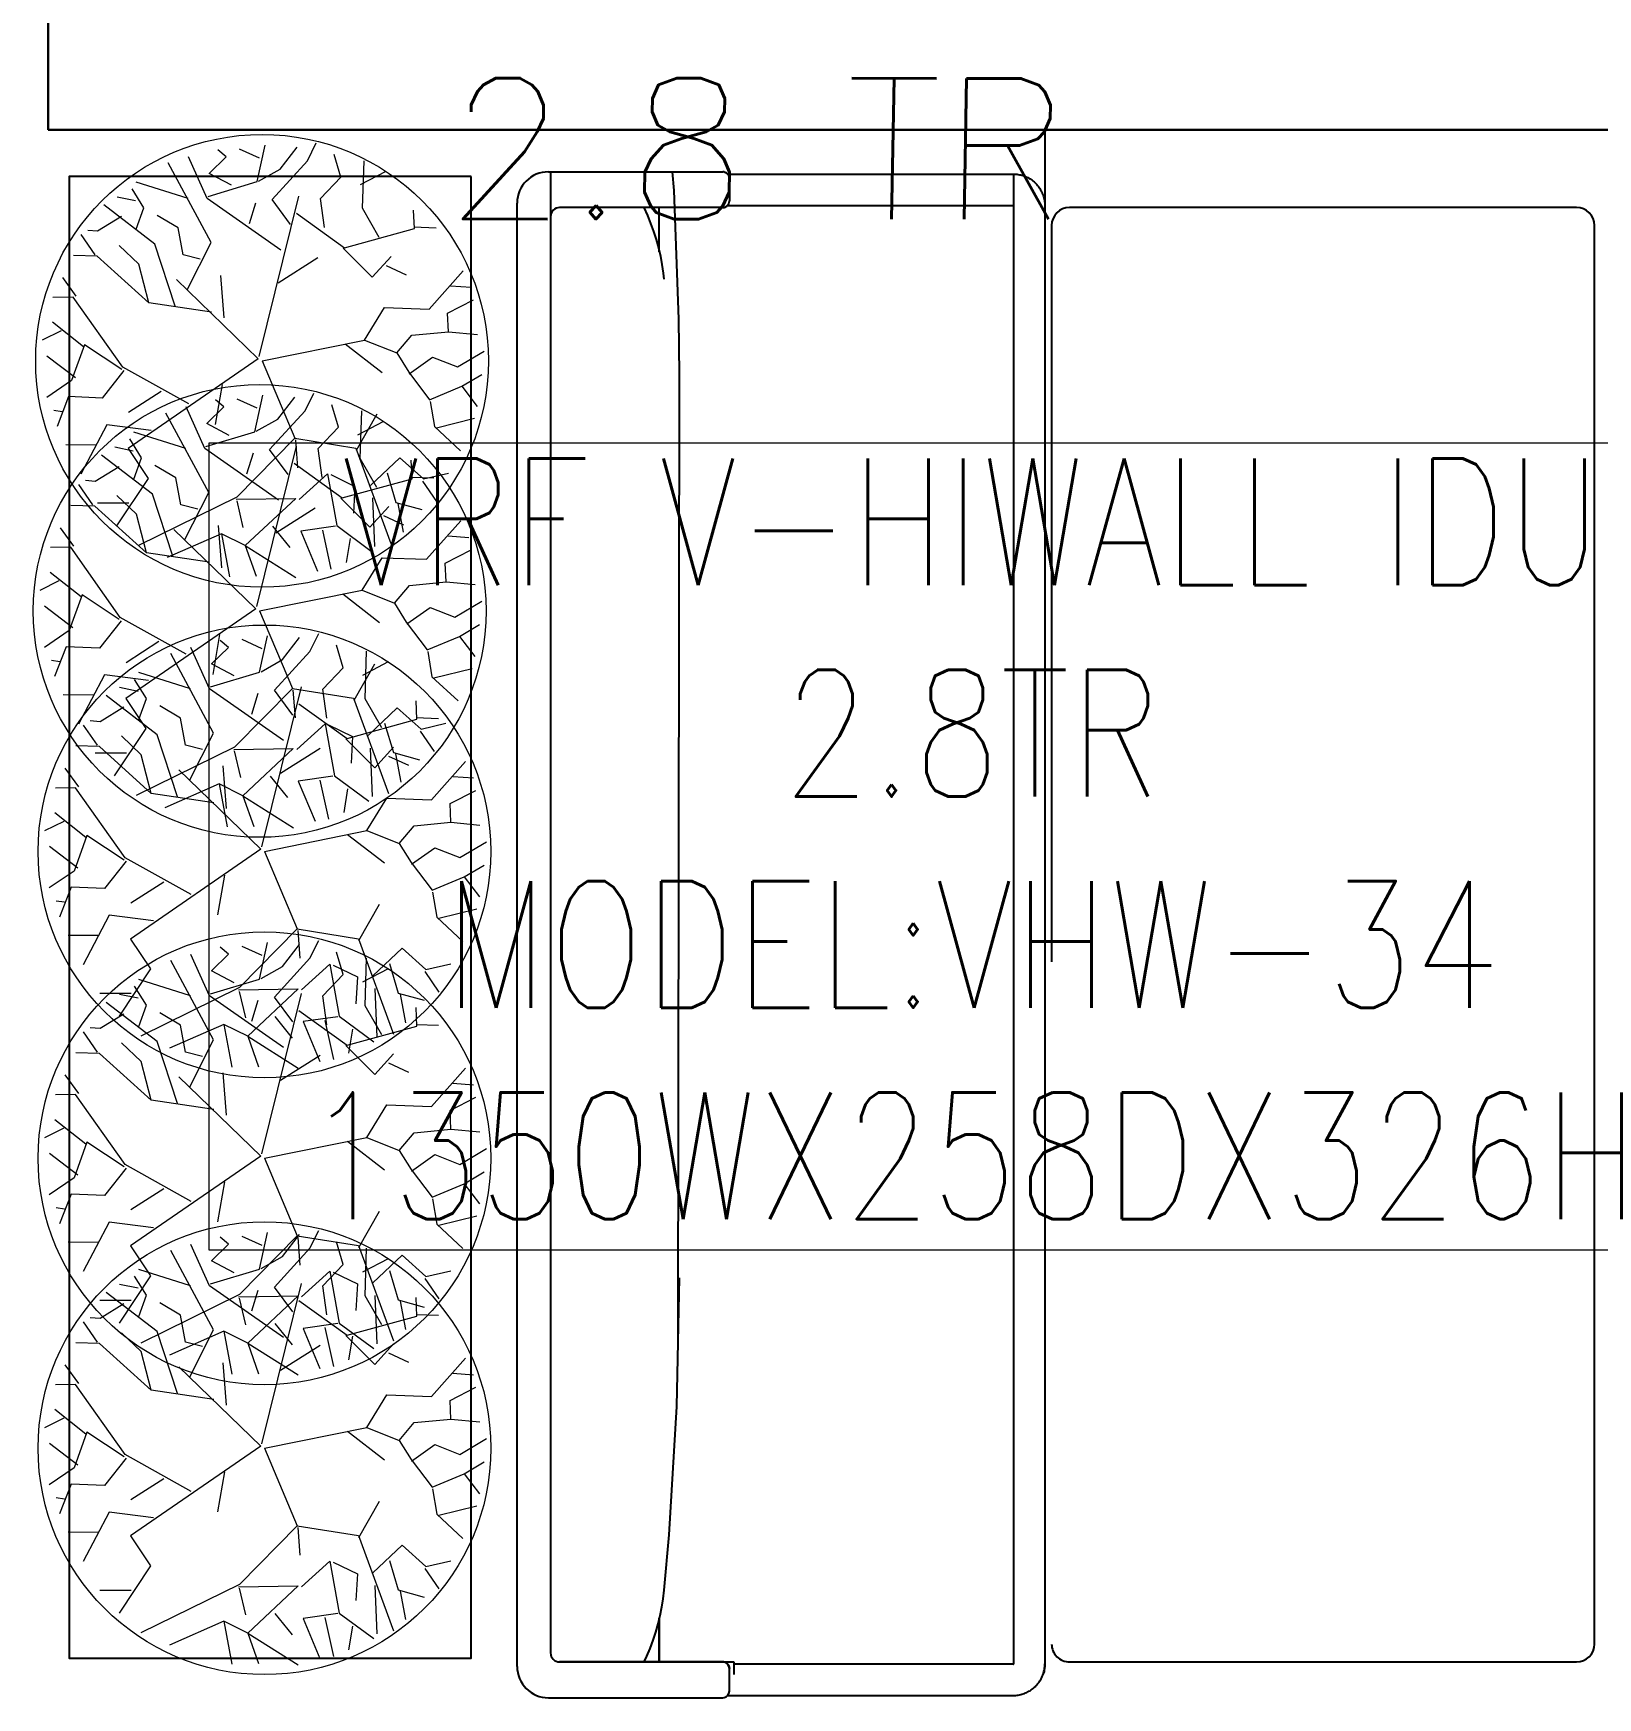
# Model space of a CAD drawing. Header units: millimetres. Extents: x 148480 to 578986, y 39883 to 155062.
# Drawn here: x 242572 to 244794, y 119653 to 122016 of the extents above; entities that cross this region are included whole.
import ezdxf

# ---------------------------------------------------------------- set-up
doc = ezdxf.new("R2010")
doc.units = ezdxf.units.MM
doc.linetypes.add('CONTINU', pattern=[0])
for name, color, linetype in [('CONC-WALL', 1, 'Continuous'), ('I - MODULAR', 44, 'Continuous'), ('Layer4', 6, 'Continuous')]:
    doc.layers.add(name, color=color, linetype=linetype)
doc.layers.add('I-01$0$i-plants', color=7, linetype='Continuous', lineweight=13, true_color=0x86b300)
doc.layers.add('M-HVAC-CASSETTE UNIT', color=7, linetype='Continuous', lineweight=18)
doc.layers.add('M-HVAC-EQUIP TEXT', color=7, linetype='Continuous', lineweight=0)
doc.styles.add('Arial', font='arial.ttf', dxfattribs={"height": 3})
doc.styles.add('HVAC TEXT', font='Romans.shx', dxfattribs={"width": 0.8, "height": 100})

# ---------------------------------------------------------------- blocks, each defined once
blk = doc.blocks.new('GFC1')
at = {"layer": 'CONC-WALL', "color": 8, "linetype": 'Continuous', "lineweight": 30}
for q in [(318950.1, 122865.2), (321820.9, 122865.2)]:
    blk.add_line((315225.9, 122865.2), q, dxfattribs=at)
blk.add_lwpolyline([(315225.9, 123176.5), (315225.9, 122865.2)], dxfattribs=at)
at = {"layer": 'I - MODULAR', "color": 8}
for p, q in [((316641.4, 122865.2), (316641.4, 120686.9)), ((315936.3, 122805.7), (316183.9, 122805.7)), ((315939.4, 122805.7), (315939.4, 120702.3)), ((316191, 122802.5), (316596.5, 122802.5)), ((316193.4, 122796.1), (316193.4, 122764.4)), ((316597, 122802.5), (316597, 120686.9)), ((316597, 122802.5), (316597, 120686.9)), ((315891.8, 120683.2), (315891.8, 122761.2)), ((316183.9, 122754.9), (315952.1, 122754.9)), ((316093.4, 122692.1), (316093.4, 122754.9)), ((316093.4, 122692.1), (316093.4, 122754.9)), ((316191, 122758), (316596.5, 122758)), ((316191, 122758), (316596.5, 122758)), ((317396.5, 122754.9), (316676.4, 122754.9)), ((317396.5, 122754.9), (316676.4, 122754.9)), ((316651, 122729.5), (316651, 121683.8)), ((316651, 122729.5), (316651, 121683.8)), ((317421.9, 120715), (317421.9, 122729.5)), ((317421.9, 120715), (317421.9, 122729.5)), ((316121.9, 122517.7), (316120.1, 121143.8)), ((316093.4, 120689.6), (316093.4, 120752.4)), ((316093.4, 120689.6), (316093.4, 120752.4)), ((316093.4, 120752.4), (316093.4, 120689.6)), ((316093.4, 120752.4), (316093.4, 120689.6)), ((315952.1, 120689.6), (316199.8, 120689.6)), ((316183.9, 120689.6), (315952.1, 120689.6)), ((316199.8, 120689.6), (316199.8, 120671.6)), ((316596.5, 120686.4), (316199.8, 120686.4)), ((316596.5, 120686.4), (316199.8, 120686.4)), ((316676.4, 120689.6), (317396.5, 120689.6)), ((316676.4, 120689.6), (317396.5, 120689.6)), ((316193.4, 120648.3), (316193.4, 120680.1)), ((315936.3, 120638.8), (316183.9, 120638.8)), ((316191, 120642), (316596.5, 120642))]:
    blk.add_line(p, q, dxfattribs=at)
at = {"layer": 'I - MODULAR', "color": 8, "linetype": 'Continuous'}
blk.add_lwpolyline([(315826.6, 122799), (315255.7, 122799), (315255.7, 120694.8), (315826.6, 120694.8)], close=True, dxfattribs=at)
at = {"layer": 'I - MODULAR', "color": 8, "flags": 128}
for points in [[(316112.3, 122805.7), (316114.4, 122779.2), (316121.2, 122596.5), (316121.9, 122517.7)], [(316596.5, 122802.5), (316598.3, 122802.5), (316600.1, 122802.4), (316601.9, 122802.2), (316603.6, 122801.9), (316605.4, 122801.6), (316607.2, 122801.2), (316608.9, 122800.7), (316610.6, 122800.2), (316612.3, 122799.6), (316614, 122798.9), (316615.6, 122798.2), (316617.2, 122797.4), (316618.8, 122796.6), (316620.4, 122795.6), (316621.9, 122794.6), (316623.3, 122793.6), (316624.8, 122792.5), (316626.1, 122791.3), (316627.5, 122790.1), (316628.7, 122788.9), (316630, 122787.5), (316631.1, 122786.2), (316632.3, 122784.8), (316633.3, 122783.3), (316634.3, 122781.8), (316635.3, 122780.3), (316636.1, 122778.7), (316637, 122777.1), (316637.7, 122775.5), (316638.4, 122773.8), (316639, 122772.1), (316639.6, 122770.4), (316640, 122768.7), (316640.4, 122766.9), (316640.8, 122765.2), (316641.1, 122763.4), (316641.3, 122761.6), (316641.4, 122759.8), (316641.4, 122758), (316641.4, 122757.5)], [(316071.9, 122754.9), (316077, 122743.8), (316081.5, 122732.5), (316085.7, 122721.1), (316089.3, 122709.5), (316092.5, 122697.7), (316095.3, 122685.9), (316097.5, 122673.9), (316099.3, 122661.9), (316100.3, 122653.1)], [(316121.9, 121235.2), (316118.2, 121052.4), (316107.3, 120869.9), (316100.3, 120791.4)], [(316100.3, 120791.4), (316098.9, 120779.3), (316097, 120767.3), (316094.6, 120755.3), (316091.7, 120743.5), (316088.4, 120731.8), (316084.6, 120720.3), (316080.3, 120708.9), (316075.6, 120697.6), (316071.9, 120689.6)], [(316596.5, 120642), (316598.3, 120642), (316600.1, 120642.1), (316601.9, 120642.3), (316603.6, 120642.5), (316605.4, 120642.9), (316607.2, 120643.3), (316608.9, 120643.7), (316610.6, 120644.3), (316612.3, 120644.9), (316614, 120645.5), (316615.6, 120646.3), (316617.2, 120647), (316618.8, 120647.9), (316620.4, 120648.8), (316621.9, 120649.8), (316623.3, 120650.9), (316624.8, 120652), (316626.1, 120653.1), (316627.5, 120654.3), (316628.7, 120655.6), (316630, 120656.9), (316631.1, 120658.3), (316632.3, 120659.7), (316633.3, 120661.1), (316634.3, 120662.6), (316635.3, 120664.2), (316636.1, 120665.7), (316637, 120667.3), (316637.7, 120669), (316638.4, 120670.6), (316639, 120672.3), (316639.6, 120674), (316640, 120675.8), (316640.4, 120677.5), (316640.8, 120679.3), (316641.1, 120681.1), (316641.3, 120682.9), (316641.4, 120684.6), (316641.4, 120686.4), (316641.4, 120686.9)], [(316641.4, 120686.9), (316641.4, 120685.1), (316641.3, 120683.3), (316641.1, 120681.5), (316640.9, 120679.8), (316640.5, 120678), (316640.2, 120676.2), (316639.7, 120674.5), (316639.2, 120672.8), (316638.7, 120671.6)]]:
    blk.add_lwpolyline(points, dxfattribs=at)
at = {"layer": 'I - MODULAR', "color": 8}
for centre, radius, start, end in [((315936.3, 122761.2), 44.4, 90, 180), ((316183.9, 122796.1), 9.52, 0, 90), ((316183.9, 122796.1), 9.52, 45, 90), ((316183.9, 122764.4), 9.52, 270, 0), ((315952.1, 122742.2), 12.7, 90, 180), ((316183.9, 122764.4), 9.52, 270, 318.1897), ((316183.9, 122764.4), 9.52, 270, 283.7205), ((316183.9, 122764.4), 9.52, 288.0398, 297.6079), ((316183.9, 122764.4), 9.53, 302.4685, 311.9638), ((316183.9, 122764.4), 9.53, 318.1897, 328.7411), ((316596.5, 122757.5), 0.508, 0, 90), ((316596.5, 122757.5), 0.508, 0, 90), ((316676.4, 122729.5), 25.4, 90, 180), ((316676.4, 122729.5), 25.4, 90, 180), ((317396.5, 122729.5), 25.4, 0, 90), ((317396.5, 122729.5), 25.4, 0, 90), ((316676.4, 120715), 25.4, 180, 270), ((316676.4, 120715), 25.4, 180, 270), ((317396.5, 120715), 25.4, 270, 0), ((317396.5, 120715), 25.4, 270, 0), ((315952.1, 120702.3), 12.7, 180, 270), ((315952.1, 120702.3), 12.7, 180, 270), ((316183.9, 120680.1), 9.52, 41.8103, 90), ((316183.9, 120680.1), 9.52, 0, 90), ((316183.9, 120680.1), 9.52, 76.2795, 90), ((316183.9, 120680.1), 9.52, 62.3921, 71.9602), ((316183.9, 120680.1), 9.53, 48.0362, 57.5315), ((316183.9, 120680.1), 9.53, 31.2589, 41.8103), ((316596.5, 120686.9), 0.508, 270, 0), ((316596.5, 120686.9), 0.508, 270, 0), ((315936.3, 120683.2), 44.4, 180, 270), ((316183.9, 120648.3), 9.52, 270, 0), ((316183.9, 120648.3), 9.52, 270, 315)]:
    blk.add_arc(centre, radius, start, end, dxfattribs=at)
for points in [[(316192, 122759.5), (316192.3, 122760), (316192.8, 122761), (316193.3, 122762.7), (316193.4, 122763.8), (316193.4, 122764.4)], [(316192, 120685), (316192.3, 120684.5), (316192.8, 120683.5), (316193.3, 120681.8), (316193.4, 120680.6), (316193.4, 120680.1)]]:
    blk.add_open_spline(points, degree=3, dxfattribs=at)
at = {"layer": 'I-01$0$i-plants', "color": 8}
for p, q in [((315478.7, 122827), (315466.9, 122836.9)), ((315526.2, 122824.9), (315497.8, 122838)), ((315522.6, 122791.7), (315533.9, 122843.5)), ((315555.3, 122809.6), (315579.5, 122840.9)), ((315594.2, 122821.3), (315606.7, 122846.6)), ((315457.2, 122705.2), (315396.5, 122818.2)), ((315451.6, 122767.9), (315425.1, 122826.8)), ((315454.5, 122803.4), (315478.7, 122827)), ((315543.8, 122766.2), (315594.2, 122821.3)), ((315641.6, 122798), (315631.9, 122830.1)), ((315672.5, 122753.9), (315674.7, 122821.4)), ((315424.8, 122768), (315350.9, 122791.1)), ((315453.1, 122770.8), (315522.6, 122791.7)), ((315486.4, 122786.5), (315454.5, 122803.4)), ((315524.8, 122792.3), (315555.3, 122809.6)), ((315612.6, 122767.7), (315641.6, 122798)), ((315669.2, 122787.5), (315705.9, 122806.7)), ((315350.1, 122764.3), (315323.7, 122769.9)), ((315361.9, 122754.4), (315345, 122781.5)), ((315556.4, 122694.6), (315451.6, 122767.9)), ((315525.7, 122543.6), (315582, 122771)), ((315570, 122730.9), (315543.8, 122766.2)), ((315618.2, 122726.6), (315612.6, 122767.7)), ((315330, 122742), (315296.1, 122721.3)), ((315377.4, 122702.8), (315305, 122758.6)), ((315351, 122724.3), (315361.9, 122754.4)), ((315410.5, 122726.2), (315380.8, 122743.8)), ((315511.6, 122732.1), (315520.7, 122761.7)), ((315578.5, 122746.9), (315646.9, 122697.7)), ((315696.1, 122712.5), (315672.5, 122753.9)), ((315746, 122725), (315744.9, 122751.2)), ((315296.1, 122721.3), (315282.2, 122722.4)), ((315417.5, 122688), (315410.5, 122726.2)), ((315646.9, 122697.7), (315746, 122725)), ((315745.3, 122727.3), (315776.9, 122726.1)), ((315292.6, 122688), (315272.8, 122716.7)), ((315354.7, 122674.4), (315326.7, 122701.1)), ((315406.2, 122614.9), (315377.4, 122702.8)), ((315423.5, 122638.8), (315457.2, 122705.2)), ((315645, 122697.2), (315686.2, 122656.1)), ((315295.5, 122686), (315261.7, 122686.9)), ((315368.8, 122619.6), (315295.5, 122686)), ((315368.8, 122619.6), (315354.7, 122674.4)), ((315441.8, 122681.8), (315417.5, 122688)), ((315552.4, 122648.2), (315608.6, 122683.8)), ((315686.2, 122656.1), (315713.1, 122685.4)), ((315705.7, 122672.6), (315734.1, 122659.5)), ((315265.8, 122629), (315246.6, 122655.5)), ((315524.3, 122540.3), (315407.9, 122652.9)), ((315475.7, 122598.3), (315471.2, 122658.5)), ((315766.8, 122610.6), (315815.3, 122665.1)), ((315261.4, 122627.7), (315232.7, 122627.2)), ((315331.7, 122528.2), (315261.4, 122627.7)), ((315793.2, 122605.1), (315830, 122623.9)), ((315797.2, 122643.8), (315826.7, 122641.7)), ((315457.7, 122606.3), (315368.8, 122619.6)), ((315675, 122566.8), (315703.6, 122612.9)), ((315703.6, 122612.9), (315766.8, 122610.6)), ((315794.4, 122578.5), (315793.2, 122605.1)), ((315244.5, 122579.9), (315217.3, 122566.4)), ((315276.1, 122557.1), (315232, 122592)), ((315742.2, 122573.5), (315794.4, 122578.5)), ((315794.4, 122578.5), (315835.6, 122574.6)), ((315277.3, 122560), (315259.2, 122509.3)), ((315330.3, 122524.9), (315277.3, 122560)), ((315529.6, 122537.2), (315675, 122566.8)), ((315647.7, 122561.4), (315700, 122520.9)), ((315675, 122566.8), (315720.9, 122548.4)), ((315720.9, 122548.4), (315742.2, 122573.5)), ((315264.5, 122513.3), (315224.1, 122544)), ((315425.4, 122476), (315331.7, 122528.2)), ((315524.3, 122540.3), (315339.4, 122412.8)), ((315529.6, 122537.2), (315576.3, 122427.2)), ((315720.9, 122548.4), (315737.9, 122521.3)), ((315738.5, 122519), (315771.6, 122542.4)), ((315771.6, 122542.4), (315807, 122528.6)), ((315807, 122528.6), (315845.1, 122551)), ((315259.2, 122509.3), (315224, 122485.3)), ((315333.1, 122523.3), (315302.4, 122484.4)), ((315737.9, 122521.3), (315767.6, 122482.1)), ((315813.2, 122501.1), (315841.8, 122517.8)), ((315254.9, 122486.4), (315238.4, 122444)), ((315302.4, 122484.4), (315254.9, 122486.4)), ((315386.5, 122493.7), (315339.8, 122463.8)), ((315472.8, 122503.7), (315463, 122447)), ((315475.3, 122471.8), (315463.5, 122481.7)), ((315522.8, 122469.8), (315494.4, 122482.9)), ((315519.2, 122436.5), (315530.5, 122488.4)), ((315551.8, 122454.5), (315576.1, 122485.8)), ((315590.8, 122466.2), (315603.2, 122491.5)), ((315767.6, 122482.1), (315813.2, 122501.1)), ((315813.2, 122501.1), (315835, 122472.6)), ((315245.7, 122464.9), (315234, 122466.7)), ((315453.8, 122350.1), (315393, 122463.1)), ((315448.2, 122412.8), (315421.7, 122471.7)), ((315451.1, 122448.3), (315475.3, 122471.8)), ((315540.4, 122411.1), (315590.8, 122466.2)), ((315638.2, 122442.9), (315628.5, 122475)), ((315663.8, 122410.6), (315693.1, 122462.2)), ((315669.1, 122398.7), (315671.2, 122466.2)), ((315768.4, 122479.5), (315774.4, 122443.8)), ((315309.3, 122446.5), (315272.3, 122376.3)), ((315371.9, 122438.4), (315309.3, 122446.5)), ((315421.4, 122412.9), (315347.5, 122436)), ((315449.7, 122415.7), (315519.2, 122436.5)), ((315483, 122431.3), (315451.1, 122448.3)), ((315521.4, 122437.2), (315551.8, 122454.5)), ((315609.2, 122412.6), (315638.2, 122442.9)), ((315665.8, 122432.4), (315702.5, 122451.5)), ((315774.4, 122443.8), (315811.5, 122409.3)), ((315777.2, 122442.2), (315831.3, 122455.6)), ((315293.2, 122417.6), (315250.7, 122417.9)), ((315346.7, 122409.2), (315320.3, 122414.7)), ((315339.5, 122412.7), (315367.8, 122370.3)), ((315358.5, 122399.3), (315341.6, 122426.4)), ((315553, 122339.5), (315448.2, 122412.8)), ((315576.3, 122427.2), (315494, 122343.8)), ((315522.3, 122188.5), (315578.6, 122415.9)), ((315566.6, 122375.8), (315540.4, 122411.1)), ((315576.3, 122427.2), (315663, 122413.2)), ((315576.9, 122424.9), (315579.9, 122385.5)), ((315614.8, 122371.5), (315609.2, 122412.6)), ((315663, 122413.2), (315712.7, 122277.8)), ((315326.6, 122386.9), (315292.7, 122366.1)), ((315374, 122347.7), (315301.6, 122403.4)), ((315347.5, 122369.1), (315358.5, 122399.3)), ((315407.1, 122371.1), (315377.3, 122388.7)), ((315508.2, 122377), (315517.3, 122406.6)), ((315575.1, 122391.8), (315643.5, 122342.6)), ((315692.7, 122357.4), (315669.1, 122398.7)), ((315683.6, 122360.3), (315725.1, 122399.7)), ((315725.1, 122399.7), (315758.9, 122369.5)), ((315742.6, 122369.9), (315741.5, 122396.1)), ((315292.7, 122366.1), (315278.8, 122367.3)), ((315367.8, 122370.3), (315323.1, 122303.1)), ((315414.1, 122332.9), (315407.1, 122371.1)), ((315582.2, 122340.5), (315622.5, 122377)), ((315622.5, 122377), (315635.9, 122303.2)), ((315627.4, 122375.6), (315661.6, 122359)), ((315643.5, 122342.6), (315742.6, 122369.9)), ((315707.1, 122378), (315719.7, 122336.1)), ((315741.9, 122372.1), (315773.5, 122371)), ((315757.4, 122366.6), (315777.4, 122337.5)), ((315758.9, 122369.5), (315794.2, 122377.6)), ((315289.1, 122332.9), (315269.3, 122361.6)), ((315351.3, 122319.3), (315323.3, 122345.9)), ((315494, 122343.8), (315354, 122274.9)), ((315402.7, 122259.8), (315374, 122347.7)), ((315420, 122283.7), (315453.8, 122350.1)), ((315492.9, 122340.6), (315577.4, 122341.9)), ((315577.4, 122341.9), (315505.8, 122274.8)), ((315641.6, 122342), (315682.8, 122301)), ((315661.6, 122359), (315659.4, 122320.9)), ((315686.6, 122342.5), (315689.2, 122273.6)), ((315292.1, 122330.9), (315258.2, 122331.7)), ((315365.4, 122264.5), (315292.1, 122330.9)), ((315340.3, 122335.2), (315295.8, 122335.2)), ((315365.4, 122264.5), (315351.3, 122319.3)), ((315438.4, 122326.7), (315414.1, 122332.9)), ((315493.6, 122338.3), (315502.5, 122300.7)), ((315549, 122293), (315605.2, 122328.6)), ((315682.8, 122301), (315709.7, 122330.3)), ((315702.3, 122317.4), (315730.7, 122304.4)), ((315719.7, 122336.1), (315756.4, 122325.9)), ((315722.5, 122334.5), (315730, 122293.9)), ((315262.3, 122273.9), (315243.2, 122300.3)), ((315471.9, 122291.5), (315394.8, 122257.8)), ((315520.9, 122185.2), (315404.5, 122297.7)), ((315472.3, 122243.1), (315467.8, 122303.3)), ((315505.8, 122274.8), (315471.9, 122291.5)), ((315471.9, 122291.5), (315483.4, 122230.6)), ((315544.4, 122302.6), (315569.1, 122272.2)), ((315633.7, 122302.5), (315584.5, 122295.6)), ((315584.5, 122295.6), (315608.3, 122238.7)), ((315615.3, 122297), (315627.5, 122241.6)), ((315635.9, 122303.2), (315684.8, 122266.9)), ((315763.4, 122255.5), (315811.8, 122310)), ((315258, 122272.6), (315229.3, 122272.1)), ((315328.3, 122173), (315258, 122272.6)), ((315505.8, 122274.8), (315577.5, 122229.5)), ((315505.8, 122274.8), (315521.2, 122231.3)), ((315654.6, 122284.8), (315649.2, 122251)), ((315789.8, 122249.9), (315826.6, 122268.8)), ((315793.8, 122288.6), (315823.3, 122286.5)), ((315454.3, 122251.2), (315365.4, 122264.5)), ((315671.6, 122211.7), (315700.2, 122257.7)), ((315700.2, 122257.7), (315763.4, 122255.5)), ((315790.9, 122223.4), (315789.8, 122249.9)), ((315241.1, 122224.7), (315213.9, 122211.3)), ((315272.7, 122202), (315228.6, 122236.9)), ((315738.8, 122218.4), (315790.9, 122223.4)), ((315790.9, 122223.4), (315832.2, 122219.5)), ((315273.9, 122204.8), (315255.8, 122154.1)), ((315326.9, 122169.8), (315273.9, 122204.8)), ((315526.2, 122182.1), (315671.6, 122211.7)), ((315644.3, 122206.3), (315696.5, 122165.7)), ((315671.6, 122211.7), (315717.5, 122193.2)), ((315717.5, 122193.2), (315738.8, 122218.4)), ((315261.1, 122158.2), (315220.6, 122188.9)), ((315520.9, 122185.2), (315336, 122057.7)), ((315526.2, 122182.1), (315572.8, 122072)), ((315717.5, 122193.2), (315734.4, 122166.1)), ((315735.1, 122163.9), (315768.2, 122187.2)), ((315768.2, 122187.2), (315803.6, 122173.4)), ((315803.6, 122173.4), (315841.7, 122195.8)), ((315255.8, 122154.1), (315220.6, 122130.1)), ((315329.7, 122168.2), (315298.9, 122129.2)), ((315422, 122120.9), (315328.3, 122173)), ((315597.6, 122124.7), (315610.1, 122150)), ((315734.4, 122166.1), (315764.2, 122127)), ((315809.8, 122145.9), (315838.4, 122162.6)), ((315251.5, 122131.3), (315235, 122088.8)), ((315298.9, 122129.2), (315251.5, 122131.3)), ((315383.1, 122138.6), (315336.4, 122108.6)), ((315455.1, 122071.3), (315428.5, 122130.2)), ((315458, 122106.8), (315482.1, 122130.4)), ((315469.4, 122148.5), (315459.6, 122091.8)), ((315482.1, 122130.4), (315470.3, 122140.3)), ((315529.6, 122128.3), (315501.2, 122141.4)), ((315526, 122095.1), (315537.3, 122146.9)), ((315558.7, 122113), (315582.9, 122144.3)), ((315645, 122101.4), (315635.4, 122133.5)), ((315764.2, 122127), (315809.8, 122145.9)), ((315809.8, 122145.9), (315831.6, 122117.5)), ((315242.3, 122109.8), (315230.6, 122111.5)), ((315460.6, 122008.6), (315399.9, 122121.6)), ((315489.9, 122089.9), (315458, 122106.8)), ((315528.2, 122095.7), (315558.7, 122113)), ((315547.2, 122069.6), (315597.6, 122124.7)), ((315660.3, 122055.5), (315689.7, 122107.1)), ((315672.6, 122090.9), (315709.3, 122110.1)), ((315675.9, 122057.3), (315678.1, 122124.8)), ((315765, 122124.4), (315770.9, 122088.7)), ((315305.9, 122091.3), (315268.9, 122021.2)), ((315368.5, 122083.2), (315305.9, 122091.3)), ((315365.4, 122057.8), (315348.4, 122084.9)), ((315428.2, 122071.4), (315354.4, 122094.5)), ((315456.5, 122074.2), (315526, 122095.1)), ((315616, 122071.1), (315645, 122101.4)), ((315770.9, 122088.7), (315808.1, 122054.2)), ((315773.8, 122087), (315827.8, 122100.4)), ((315289.8, 122062.5), (315247.3, 122062.8)), ((315380.8, 122006.2), (315308.4, 122062)), ((315353.6, 122067.7), (315327.1, 122073.2)), ((315336.1, 122057.6), (315364.4, 122015.2)), ((315354.4, 122027.7), (315365.4, 122057.8)), ((315559.9, 121998), (315455.1, 122071.3)), ((315572.8, 122072), (315490.6, 121988.6)), ((315515, 122035.5), (315524.1, 122065.1)), ((315529.1, 121847), (315585.4, 122074.4)), ((315573.4, 122034.3), (315547.2, 122069.6)), ((315572.8, 122072), (315659.6, 122058.1)), ((315573.5, 122069.8), (315576.5, 122030.3)), ((315621.6, 122030), (315616, 122071.1)), ((315659.6, 122058.1), (315709.3, 121922.7)), ((315699.5, 122015.9), (315675.9, 122057.3)), ((315333.4, 122045.4), (315299.6, 122024.7)), ((315413.9, 122029.6), (315384.2, 122047.2)), ((315581.9, 122050.3), (315650.3, 122001.1)), ((315680.1, 122005.2), (315721.7, 122044.5)), ((315721.7, 122044.5), (315755.5, 122014.3)), ((315749.4, 122028.4), (315748.3, 122054.6)), ((315296, 121991.4), (315276.2, 122020.1)), ((315299.6, 122024.7), (315285.7, 122025.8)), ((315364.4, 122015.2), (315319.7, 121948)), ((315421, 121991.4), (315413.9, 122029.6)), ((315426.9, 121942.2), (315460.6, 122008.6)), ((315578.8, 121985.4), (315619.1, 122021.9)), ((315619.1, 122021.9), (315632.4, 121948.1)), ((315624, 122020.5), (315658.1, 122003.9)), ((315650.3, 122001.1), (315749.4, 122028.4)), ((315703.7, 122022.9), (315716.3, 121981)), ((315748.7, 122030.6), (315780.3, 122029.5)), ((315754, 122011.4), (315773.9, 121982.4)), ((315755.5, 122014.3), (315790.8, 122022.5)), ((315298.9, 121989.4), (315265.1, 121990.3)), ((315372.2, 121923), (315298.9, 121989.4)), ((315358.1, 121977.8), (315330.1, 122004.5)), ((315490.6, 121988.6), (315350.6, 121919.8)), ((315409.6, 121918.3), (315380.8, 122006.2)), ((315445.2, 121985.2), (315421, 121991.4)), ((315489.5, 121985.5), (315574, 121986.8)), ((315574, 121986.8), (315502.4, 121919.7)), ((315555.8, 121951.6), (315612.1, 121987.2)), ((315648.4, 122000.6), (315689.6, 121959.5)), ((315658.1, 122003.9), (315656, 121965.8)), ((315683.1, 121987.3), (315685.8, 121918.5)), ((315689.6, 121959.5), (315716.5, 121988.8)), ((315336.9, 121980), (315292.4, 121980.1)), ((315372.2, 121923), (315358.1, 121977.8)), ((315479.1, 121901.7), (315474.6, 121961.9)), ((315490.1, 121983.2), (315499.1, 121945.6)), ((315709.1, 121976), (315737.5, 121962.9)), ((315716.3, 121981), (315753, 121970.8)), ((315719.1, 121979.4), (315726.6, 121938.8)), ((315770.2, 121914), (315818.7, 121968.5)), ((315269.2, 121932.4), (315250, 121958.9)), ((315527.7, 121843.7), (315411.4, 121956.3)), ((315540.9, 121947.5), (315565.7, 121917.1)), ((315630.3, 121947.4), (315581.1, 121940.4)), ((315581.1, 121940.4), (315604.9, 121883.6)), ((315611.9, 121941.9), (315624.1, 121886.5)), ((315632.4, 121948.1), (315681.3, 121911.8)), ((315800.6, 121947.2), (315830.1, 121945.1)), ((315264.8, 121931.1), (315236.1, 121930.6)), ((315335.1, 121831.6), (315264.8, 121931.1)), ((315461.1, 121909.7), (315372.2, 121923)), ((315468.5, 121936.4), (315391.4, 121902.6)), ((315502.4, 121919.7), (315468.5, 121936.4)), ((315468.5, 121936.4), (315480, 121875.5)), ((315502.4, 121919.7), (315574.1, 121874.3)), ((315502.4, 121919.7), (315517.8, 121876.2)), ((315651.2, 121929.6), (315645.7, 121895.8)), ((315678.4, 121870.2), (315707, 121916.3)), ((315707, 121916.3), (315770.2, 121914)), ((315796.6, 121908.5), (315833.4, 121927.3)), ((315279.5, 121860.5), (315235.5, 121895.4)), ((315797.8, 121881.9), (315796.6, 121908.5)), ((315248, 121883.2), (315220.8, 121869.8)), ((315533, 121840.6), (315678.4, 121870.2)), ((315678.4, 121870.2), (315724.3, 121851.8)), ((315724.3, 121851.8), (315745.6, 121876.9)), ((315745.6, 121876.9), (315797.8, 121881.9)), ((315797.8, 121881.9), (315839, 121878)), ((315267.9, 121816.7), (315227.5, 121847.4)), ((315280.7, 121863.4), (315262.6, 121812.7)), ((315333.7, 121828.3), (315280.7, 121863.4)), ((315527.7, 121843.7), (315342.8, 121716.2)), ((315651.1, 121864.8), (315703.4, 121824.3)), ((315724.3, 121851.8), (315741.3, 121824.7)), ((315742, 121822.4), (315775, 121845.8)), ((315775, 121845.8), (315810.4, 121832)), ((315810.4, 121832), (315848.5, 121854.4)), ((315336.5, 121826.7), (315305.8, 121787.8)), ((315428.8, 121779.4), (315335.1, 121831.6)), ((315533, 121840.6), (315579.7, 121730.6)), ((315741.3, 121824.7), (315771, 121785.5)), ((315816.6, 121804.5), (315845.2, 121821.2)), ((315262.6, 121812.7), (315227.4, 121788.7)), ((315389.9, 121797.1), (315343.2, 121767.2)), ((315476.3, 121807.1), (315466.4, 121750.4)), ((315771, 121785.5), (315816.6, 121804.5)), ((315816.6, 121804.5), (315838.4, 121776)), ((315258.3, 121789.8), (315241.9, 121747.4)), ((315305.8, 121787.8), (315258.3, 121789.8)), ((315771.8, 121782.9), (315777.8, 121747.2)), ((315249.1, 121768.3), (315237.4, 121770.1)), ((315312.7, 121749.9), (315275.7, 121679.7)), ((315375.3, 121741.8), (315312.7, 121749.9)), ((315667.2, 121714), (315696.5, 121765.6)), ((315780.6, 121745.6), (315834.7, 121758.9)), ((315579.7, 121730.6), (315497.4, 121647.2)), ((315579.7, 121730.6), (315666.4, 121716.6)), ((315580.4, 121728.3), (315583.3, 121688.9)), ((315777.8, 121747.2), (315814.9, 121712.7)), ((315296.6, 121721), (315254.1, 121721.3)), ((315342.9, 121716.1), (315371.2, 121673.7)), ((315482.1, 121694.6), (315470.3, 121704.5)), ((315529.6, 121692.6), (315501.2, 121705.6)), ((315526, 121659.3), (315537.3, 121711.1)), ((315558.7, 121677.2), (315582.9, 121708.5)), ((315597.6, 121688.9), (315610.1, 121714.2)), ((315666.4, 121716.6), (315716.2, 121581.2)), ((315687, 121663.7), (315728.5, 121703.1)), ((315728.5, 121703.1), (315762.3, 121672.9)), ((315460.6, 121572.8), (315399.9, 121685.8)), ((315455.1, 121635.5), (315428.5, 121694.4)), ((315458, 121671.1), (315482.1, 121694.6)), ((315528.2, 121659.9), (315558.7, 121677.2)), ((315547.2, 121633.8), (315597.6, 121688.9)), ((315585.6, 121643.9), (315626, 121680.4)), ((315626, 121680.4), (315639.3, 121606.6)), ((315630.8, 121679), (315665, 121662.4)), ((315645, 121665.6), (315635.4, 121697.7)), ((315675.9, 121621.5), (315678.1, 121689)), ((315710.6, 121681.4), (315723.1, 121639.5)), ((315762.3, 121672.9), (315797.6, 121681)), ((315371.2, 121673.7), (315326.6, 121606.5)), ((315428.2, 121635.6), (315354.4, 121658.7)), ((315456.5, 121638.4), (315526, 121659.3)), ((315489.9, 121654.1), (315458, 121671.1)), ((315616, 121635.4), (315645, 121665.6)), ((315665, 121662.4), (315662.9, 121624.3)), ((315672.6, 121655.2), (315709.3, 121674.3)), ((315760.9, 121670), (315780.8, 121640.9)), ((315343.8, 121638.6), (315299.2, 121638.6)), ((315353.6, 121632), (315327.1, 121637.5)), ((315365.4, 121622.1), (315348.4, 121649.2)), ((315497.4, 121647.2), (315357.4, 121578.3)), ((315559.9, 121562.3), (315455.1, 121635.5)), ((315496.3, 121644), (315580.8, 121645.3)), ((315497, 121641.7), (315505.9, 121604.1)), ((315580.8, 121645.3), (315509.3, 121578.2)), ((315529.1, 121411.2), (315585.4, 121638.7)), ((315573.4, 121598.5), (315547.2, 121633.8)), ((315621.6, 121594.2), (315616, 121635.4)), ((315690, 121645.9), (315692.7, 121577)), ((315723.1, 121639.5), (315759.8, 121629.3)), ((315726, 121637.9), (315733.4, 121597.3)), ((315333.4, 121609.6), (315299.6, 121588.9)), ((315380.8, 121570.5), (315308.4, 121626.2)), ((315354.4, 121591.9), (315365.4, 121622.1)), ((315413.9, 121593.8), (315384.2, 121611.4)), ((315515, 121599.7), (315524.1, 121629.4)), ((315547.8, 121606), (315572.5, 121575.6)), ((315581.9, 121614.5), (315650.3, 121565.3)), ((315639.3, 121606.6), (315688.2, 121570.3)), ((315699.5, 121580.1), (315675.9, 121621.5)), ((315749.4, 121592.6), (315748.3, 121618.8)), ((315296, 121555.6), (315276.2, 121584.3)), ((315299.6, 121588.9), (315285.7, 121590)), ((315475.4, 121594.9), (315398.2, 121561.2)), ((315421, 121555.6), (315413.9, 121593.8)), ((315509.3, 121578.2), (315475.4, 121594.9)), ((315475.4, 121594.9), (315486.8, 121534)), ((315637.1, 121605.9), (315587.9, 121599)), ((315587.9, 121599), (315611.8, 121542.1)), ((315618.7, 121600.4), (315630.9, 121545)), ((315650.3, 121565.3), (315749.4, 121592.6)), ((315658.1, 121588.2), (315652.6, 121554.3)), ((315748.7, 121594.9), (315780.3, 121593.7)), ((315358.1, 121542.1), (315330.1, 121568.7)), ((315409.6, 121482.5), (315380.8, 121570.5)), ((315426.9, 121506.5), (315460.6, 121572.8)), ((315509.3, 121578.2), (315580.9, 121532.8)), ((315509.3, 121578.2), (315524.7, 121534.7)), ((315648.4, 121564.8), (315689.6, 121523.7)), ((315298.9, 121553.7), (315265.1, 121554.5)), ((315372.2, 121487.2), (315298.9, 121553.7)), ((315372.2, 121487.2), (315358.1, 121542.1)), ((315445.2, 121549.4), (315421, 121555.6)), ((315555.8, 121515.8), (315612.1, 121551.4)), ((315689.6, 121523.7), (315716.5, 121553)), ((315709.1, 121540.2), (315737.5, 121527.1)), ((315269.2, 121496.6), (315250, 121523.1)), ((315527.7, 121408), (315411.4, 121520.5)), ((315479.1, 121465.9), (315474.6, 121526.1)), ((315770.2, 121478.2), (315818.7, 121532.7)), ((315264.8, 121495.3), (315236.1, 121494.9)), ((315335.1, 121395.8), (315264.8, 121495.3)), ((315796.6, 121472.7), (315833.4, 121491.5)), ((315800.6, 121511.4), (315830.1, 121509.3)), ((315461.1, 121473.9), (315372.2, 121487.2)), ((315678.4, 121434.4), (315707, 121480.5)), ((315707, 121480.5), (315770.2, 121478.2)), ((315797.8, 121446.2), (315796.6, 121472.7)), ((315248, 121447.5), (315220.8, 121434)), ((315279.5, 121424.8), (315235.5, 121459.6)), ((315724.3, 121416), (315745.6, 121441.1)), ((315745.6, 121441.1), (315797.8, 121446.2)), ((315797.8, 121446.2), (315839, 121442.3)), ((315280.7, 121427.6), (315262.6, 121376.9)), ((315333.7, 121392.5), (315280.7, 121427.6)), ((315533, 121404.8), (315678.4, 121434.4)), ((315651.1, 121429.1), (315703.4, 121388.5)), ((315678.4, 121434.4), (315724.3, 121416)), ((315810.4, 121396.2), (315848.5, 121418.6)), ((315267.9, 121380.9), (315227.5, 121411.6)), ((315428.8, 121343.6), (315335.1, 121395.8)), ((315527.7, 121408), (315342.8, 121280.5)), ((315533, 121404.8), (315579.7, 121294.8)), ((315724.3, 121416), (315741.3, 121388.9)), ((315742, 121386.6), (315775, 121410)), ((315775, 121410), (315810.4, 121396.2)), ((315262.6, 121376.9), (315227.4, 121352.9)), ((315336.5, 121390.9), (315305.8, 121352)), ((315476.3, 121371.3), (315466.4, 121314.6)), ((315741.3, 121388.9), (315771, 121349.7)), ((315816.6, 121368.7), (315845.2, 121385.4)), ((315258.3, 121354), (315241.9, 121311.6)), ((315305.8, 121352), (315258.3, 121354)), ((315389.9, 121361.3), (315343.2, 121331.4)), ((315771, 121349.7), (315816.6, 121368.7)), ((315771.8, 121347.1), (315777.8, 121311.4)), ((315816.6, 121368.7), (315838.4, 121340.2)), ((315249.1, 121332.5), (315237.4, 121334.3)), ((315667.2, 121278.2), (315696.5, 121329.8)), ((315780.6, 121309.8), (315834.7, 121323.2)), ((315312.7, 121314.1), (315275.7, 121243.9)), ((315375.3, 121306), (315312.7, 121314.1)), ((315526, 121247.5), (315537.3, 121299.3)), ((315597.6, 121277.1), (315610.1, 121302.4)), ((315777.8, 121311.4), (315814.9, 121276.9)), ((315296.6, 121285.2), (315254.1, 121285.5)), ((315342.9, 121280.3), (315371.2, 121237.9)), ((315455.1, 121223.7), (315428.5, 121282.6)), ((315458, 121259.3), (315482.1, 121282.8)), ((315482.1, 121282.8), (315470.3, 121292.7)), ((315579.7, 121294.8), (315497.4, 121211.4)), ((315529.6, 121280.8), (315501.2, 121293.8)), ((315547.2, 121222), (315597.6, 121277.1)), ((315558.7, 121265.4), (315582.9, 121296.8)), ((315579.7, 121294.8), (315666.4, 121280.8)), ((315580.4, 121292.5), (315583.3, 121253.1)), ((315645, 121253.8), (315635.4, 121286)), ((315666.4, 121280.8), (315716.2, 121145.4)), ((315675.9, 121209.7), (315678.1, 121277.2)), ((315460.6, 121161), (315399.9, 121274)), ((315489.9, 121242.3), (315458, 121259.3)), ((315528.2, 121248.2), (315558.7, 121265.4)), ((315616, 121223.6), (315645, 121253.8)), ((315672.6, 121243.4), (315709.3, 121262.5)), ((315687, 121227.9), (315728.5, 121267.3)), ((315728.5, 121267.3), (315762.3, 121237.1)), ((315371.2, 121237.9), (315326.6, 121170.7)), ((315365.4, 121210.3), (315348.4, 121237.4)), ((315428.2, 121223.8), (315354.4, 121246.9)), ((315456.5, 121226.7), (315526, 121247.5)), ((315585.6, 121208.1), (315626, 121244.6)), ((315626, 121244.6), (315639.3, 121170.8)), ((315630.8, 121243.3), (315665, 121226.6)), ((315710.6, 121245.6), (315723.1, 121203.8)), ((315760.9, 121234.2), (315780.8, 121205.1)), ((315762.3, 121237.1), (315797.6, 121245.2)), ((315380.8, 121158.7), (315308.4, 121214.4)), ((315353.6, 121220.2), (315327.1, 121225.7)), ((315354.4, 121180.1), (315365.4, 121210.3)), ((315497.4, 121211.4), (315357.4, 121142.5)), ((315559.9, 121150.5), (315455.1, 121223.7)), ((315496.3, 121208.2), (315580.8, 121209.5)), ((315497, 121206), (315505.9, 121168.3)), ((315580.8, 121209.5), (315509.3, 121142.4)), ((315515, 121188), (315524.1, 121217.6)), ((315529.1, 120999.4), (315585.4, 121226.9)), ((315573.4, 121186.7), (315547.2, 121222)), ((315621.6, 121182.4), (315616, 121223.6)), ((315665, 121226.6), (315662.9, 121188.5)), ((315699.5, 121168.3), (315675.9, 121209.7)), ((315690, 121210.1), (315692.7, 121141.2)), ((315749.4, 121180.8), (315748.3, 121207)), ((315343.8, 121202.8), (315299.2, 121202.9)), ((315333.4, 121197.9), (315299.6, 121177.1)), ((315413.9, 121182), (315384.2, 121199.6)), ((315421, 121143.8), (315413.9, 121182)), ((315581.9, 121202.7), (315650.3, 121153.6)), ((315650.3, 121153.6), (315749.4, 121180.8)), ((315723.1, 121203.8), (315759.8, 121193.5)), ((315726, 121202.1), (315733.4, 121161.6)), ((315748.7, 121183.1), (315780.3, 121182)), ((315296, 121143.8), (315276.2, 121172.5)), ((315299.6, 121177.1), (315285.7, 121178.2)), ((315409.6, 121070.7), (315380.8, 121158.7)), ((315475.4, 121159.1), (315398.2, 121125.4)), ((315426.9, 121094.7), (315460.6, 121161)), ((315509.3, 121142.4), (315475.4, 121159.1)), ((315475.4, 121159.1), (315486.8, 121098.2)), ((315547.8, 121170.3), (315572.5, 121139.8)), ((315637.1, 121170.2), (315587.9, 121163.2)), ((315587.9, 121163.2), (315611.8, 121106.3)), ((315618.7, 121164.7), (315630.9, 121109.2)), ((315639.3, 121170.8), (315688.2, 121134.6)), ((315298.9, 121141.9), (315265.1, 121142.7)), ((315372.2, 121075.4), (315298.9, 121141.9)), ((315358.1, 121130.3), (315330.1, 121156.9)), ((315445.2, 121137.7), (315421, 121143.8)), ((315509.3, 121142.4), (315580.9, 121097.1)), ((315509.3, 121142.4), (315524.7, 121098.9)), ((315555.8, 121104), (315612.1, 121139.6)), ((315648.4, 121153), (315689.6, 121111.9)), ((315658.1, 121152.4), (315652.6, 121118.6)), ((315689.6, 121111.9), (315716.5, 121141.2)), ((315269.2, 121084.8), (315250, 121111.3)), ((315372.2, 121075.4), (315358.1, 121130.3)), ((315479.1, 121054.1), (315474.6, 121114.3)), ((315709.1, 121128.4), (315737.5, 121115.3)), ((315770.2, 121066.4), (315818.7, 121120.9)), ((315527.7, 120996.2), (315411.4, 121108.7)), ((315800.6, 121099.6), (315830.1, 121097.5)), ((315264.8, 121083.6), (315236.1, 121083.1)), ((315335.1, 120984), (315264.8, 121083.6)), ((315461.1, 121062.1), (315372.2, 121075.4)), ((315678.4, 121022.6), (315707, 121068.7)), ((315707, 121068.7), (315770.2, 121066.4)), ((315796.6, 121060.9), (315833.4, 121079.7)), ((315279.5, 121013), (315235.5, 121047.9)), ((315797.8, 121034.4), (315796.6, 121060.9)), ((315248, 121035.7), (315220.8, 121022.2)), ((315280.7, 121015.8), (315262.6, 120965.1)), ((315333.7, 120980.8), (315280.7, 121015.8)), ((315533, 120993.1), (315678.4, 121022.6)), ((315651.1, 121017.3), (315703.4, 120976.7)), ((315678.4, 121022.6), (315724.3, 121004.2)), ((315724.3, 121004.2), (315745.6, 121029.4)), ((315745.6, 121029.4), (315797.8, 121034.4)), ((315797.8, 121034.4), (315839, 121030.5)), ((315267.9, 120969.2), (315227.5, 120999.8)), ((315527.7, 120996.2), (315342.8, 120868.7)), ((315533, 120993.1), (315579.7, 120883)), ((315724.3, 121004.2), (315741.3, 120977.1)), ((315742, 120974.8), (315775, 120998.2)), ((315775, 120998.2), (315810.4, 120984.4)), ((315810.4, 120984.4), (315848.5, 121006.8)), ((315336.5, 120979.1), (315305.8, 120940.2)), ((315428.8, 120931.8), (315335.1, 120984)), ((315741.3, 120977.1), (315771, 120937.9)), ((315816.6, 120956.9), (315845.2, 120973.6)), ((315262.6, 120965.1), (315227.4, 120941.1)), ((315389.9, 120949.5), (315343.2, 120919.6)), ((315476.3, 120959.5), (315466.4, 120902.8)), ((315771, 120937.9), (315816.6, 120956.9)), ((315816.6, 120956.9), (315838.4, 120928.4)), ((315249.1, 120920.7), (315237.4, 120922.5)), ((315258.3, 120942.2), (315241.9, 120899.8)), ((315305.8, 120940.2), (315258.3, 120942.2)), ((315771.8, 120935.3), (315777.8, 120899.6)), ((315312.7, 120902.3), (315275.7, 120832.1)), ((315375.3, 120894.2), (315312.7, 120902.3)), ((315667.2, 120866.4), (315696.5, 120918)), ((315777.8, 120899.6), (315814.9, 120865.1)), ((315780.6, 120898), (315834.7, 120911.4)), ((315296.6, 120873.4), (315254.1, 120873.8)), ((315579.7, 120883), (315497.4, 120799.6)), ((315579.7, 120883), (315666.4, 120869)), ((315580.4, 120880.7), (315583.3, 120841.3)), ((315342.9, 120868.6), (315371.2, 120826.1)), ((315666.4, 120869), (315716.2, 120733.6)), ((315687, 120816.1), (315728.5, 120855.5)), ((315728.5, 120855.5), (315762.3, 120825.3)), ((315371.2, 120826.1), (315326.6, 120759)), ((315585.6, 120796.4), (315626, 120832.9)), ((315626, 120832.9), (315639.3, 120759)), ((315630.8, 120831.5), (315665, 120814.8)), ((315710.6, 120833.8), (315723.1, 120792)), ((315762.3, 120825.3), (315797.6, 120833.4)), ((315665, 120814.8), (315662.9, 120776.7)), ((315760.9, 120822.4), (315780.8, 120793.3)), ((315343.8, 120791), (315299.2, 120791.1)), ((315497.4, 120799.6), (315357.4, 120730.7)), ((315496.3, 120796.4), (315580.8, 120797.7)), ((315497, 120794.2), (315505.9, 120756.5)), ((315580.8, 120797.7), (315509.3, 120730.6)), ((315690, 120798.3), (315692.7, 120729.4)), ((315723.1, 120792), (315759.8, 120781.7)), ((315726, 120790.3), (315733.4, 120749.8)), ((315547.8, 120758.5), (315572.5, 120728)), ((315637.1, 120758.4), (315587.9, 120751.4)), ((315639.3, 120759), (315688.2, 120722.8)), ((315475.4, 120747.4), (315398.2, 120713.6)), ((315509.3, 120730.6), (315475.4, 120747.4)), ((315475.4, 120747.4), (315486.8, 120686.4)), ((315587.9, 120751.4), (315611.8, 120694.5)), ((315618.7, 120752.9), (315630.9, 120697.5)), ((315658.1, 120740.6), (315652.6, 120706.8)), ((315509.3, 120730.6), (315580.9, 120685.3)), ((315509.3, 120730.6), (315524.7, 120687.2))]:
    blk.add_line(p, q, dxfattribs=at)
at = {"layer": 'I-01$0$i-plants', "color": 8, "linetype": 'CONTINU'}
for centre in [(315529.6, 122537.2), (315526.2, 122182.1), (315533, 121840.6), (315533, 121404.8), (315533, 120993.1)]:
    blk.add_circle(centre, 321.5, dxfattribs=at)

msp = doc.modelspace()

# ---------------------------------------------------------------- block references
at = {"layer": 'Layer4', "linetype": 'Continuous', "rotation": 360}
msp.add_blockref('GFC1', (-72632.4, -986), dxfattribs=at)

# ---------------------------------------------------------------- next in the draw order: linework, layer by layer
at = {"layer": 'M-HVAC-EQUIP TEXT', "color": 7}
msp.add_lwpolyline([(242822.1, 121434.8), (245011.6, 121434.8), (245011.6, 120288.2), (242822.1, 120288.2)], close=True, dxfattribs=at)

# ---------------------------------------------------------------- next in the draw order: texts
at = {"layer": 'M-HVAC-CASSETTE UNIT', "color": 0, "linetype": 'Continuous', "insert": (243157.1, 121952.7), "char_height": 200, "width": 1013.81, "attachment_point": 1, "rotation": 359.9743, "line_spacing_factor": 0.9, "style": 'Arial'}
msp.add_mtext('{\\Fsimplex.shx|c0;\\Q1;2.8 TR}', dxfattribs=at)
at = {"layer": 'M-HVAC-EQUIP TEXT', "color": 5, "insert": (242837.7, 121412.6, -1.8), "char_height": 180, "width": 2135.531, "attachment_point": 1, "style": 'HVAC TEXT'}
msp.add_mtext('\\pxqc;{\\H0.99999x;\\C7;VRF V-HIWALL IDU\\P2.8TR \\PMODEL:VHW-34\\P1350WX258DX326H}', dxfattribs=at)

doc.saveas('drawing.dxf')
